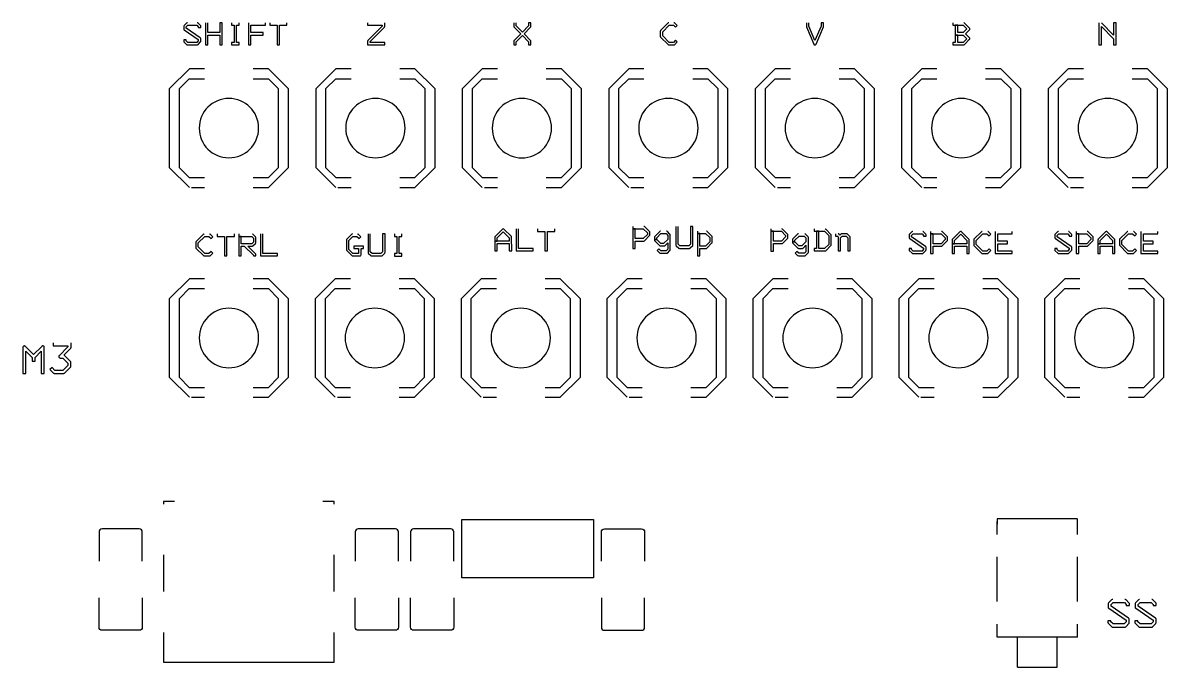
# Model space of a CAD drawing. Extents: x -0.05 to 4.6, y -0.5 to 2.47.
# Drawn here: x -0.04 to 2.238, y -0.5 to 0.783 of the extents above; entities that cross this region are included whole.
import ezdxf

# ---------------------------------------------------------------- set-up
doc = ezdxf.new("R2010")
doc.units = 0
doc.layers.add('gto', color=1, linetype='CONTINUOUS')

msp = doc.modelspace()

# ---------------------------------------------------------------- linework, layer by layer
at = {"layer": 'gto', "color": 1}
for points in [[(0.28796, 0.78322), (0.287, 0.78306), (0.28626, 0.78262), (0.28136, 0.77772), (0.28084, 0.77694), (0.28068, 0.77602), (0.28068, 0.77122), (0.28074, 0.770639), (0.28092, 0.77012), (0.28124, 0.76964), (0.28166, 0.76922), (0.30956, 0.75022), (0.30956, 0.74772), (0.30636, 0.74422), (0.28868, 0.74422), (0.28528, 0.74762), (0.28528, 0.74912), (0.28046, 0.74912), (0.28052, 0.74612), (0.28064, 0.74568), (0.28118, 0.7449), (0.28644, 0.7397), (0.28682, 0.739479), (0.28766, 0.73932), (0.30782, 0.73936), (0.30872, 0.73982), (0.30916, 0.74022), (0.31398, 0.74562), (0.31432, 0.7464), (0.31436, 0.75152), (0.3143, 0.75212), (0.3141, 0.75266), (0.31376, 0.75312), (0.31328, 0.75352), (0.28546, 0.77252), (0.28546, 0.77512), (0.28886, 0.77852), (0.30646, 0.77852), (0.30956, 0.77532), (0.30956, 0.77372), (0.31448, 0.77372), (0.31448, 0.77632), (0.3143, 0.77718), (0.31376, 0.77802), (0.30916, 0.78262), (0.3084, 0.78306), (0.30746, 0.78322)], [(0.32356, 0.78322), (0.32356, 0.739419), (0.328459, 0.739419), (0.328459, 0.75892), (0.35256, 0.75892), (0.35256, 0.739419), (0.35738, 0.739419), (0.35738, 0.78322), (0.35256, 0.78322), (0.35256, 0.76382), (0.328459, 0.76382), (0.328459, 0.78322)], [(0.375959, 0.78322), (0.375959, 0.77842), (0.38086, 0.77842), (0.38086, 0.74422), (0.375959, 0.74422), (0.375959, 0.73932), (0.39056, 0.73932), (0.39056, 0.74422), (0.38568, 0.74422), (0.38568, 0.77842), (0.39056, 0.77842), (0.39056, 0.78322)], [(0.40926, 0.78322), (0.40926, 0.739419), (0.414159, 0.739419), (0.414159, 0.75892), (0.43836, 0.75892), (0.43836, 0.76382), (0.414159, 0.76382), (0.414159, 0.77842), (0.44318, 0.77842), (0.44318, 0.78322)], [(0.45198, 0.78322), (0.45198, 0.77842), (0.46646, 0.77842), (0.46646, 0.739419), (0.47136, 0.739419), (0.47136, 0.77842), (0.48606, 0.77842), (0.48606, 0.78322)], [(0.64666, 0.78322), (0.64666, 0.77842), (0.67578, 0.77842), (0.67578, 0.776919), (0.64706, 0.74804), (0.64684, 0.74766), (0.64666, 0.74682), (0.64666, 0.739419), (0.68068, 0.739419), (0.68068, 0.74432), (0.65146, 0.74432), (0.65146, 0.745819), (0.68018, 0.77468), (0.6804, 0.77508), (0.68056, 0.77602), (0.68056, 0.78322)], [(0.93778, 0.78322), (0.93782, 0.77566), (0.93816, 0.77482), (0.93846, 0.774419), (0.95136, 0.76132), (0.93846, 0.748319), (0.93794, 0.74754), (0.93778, 0.74662), (0.93778, 0.73952), (0.94256, 0.73952), (0.94256, 0.74562), (0.954659, 0.75802), (0.966979, 0.74562), (0.966979, 0.73952), (0.97176, 0.73952), (0.97172, 0.747099), (0.9716, 0.74754), (0.97106, 0.748319), (0.95818, 0.76142), (0.97106, 0.774419), (0.9716, 0.77524), (0.97176, 0.77612), (0.97176, 0.78322), (0.966979, 0.78322), (0.966979, 0.77712), (0.95476, 0.76482), (0.94256, 0.77712), (0.94256, 0.78322)], [(1.24606, 0.78322), (1.24514, 0.78306), (1.24436, 0.78262), (1.22976, 0.76802), (1.22932, 0.7673), (1.22916, 0.76642), (1.22916, 0.75632), (1.22934, 0.75538), (1.22956, 0.75498), (1.24488, 0.73986), (1.24572, 0.73946), (1.25636, 0.739419), (1.2573, 0.73958), (1.2577, 0.7398), (1.26296, 0.74522), (1.25948, 0.74862), (1.25528, 0.74422), (1.24716, 0.74422), (1.23396, 0.75732), (1.23396, 0.76542), (1.24706, 0.77852), (1.25536, 0.77852), (1.25956, 0.774419), (1.26296, 0.77782), (1.25796, 0.78272), (1.25732, 0.78308), (1.25636, 0.78322)], [(1.52006, 0.78322), (1.52006, 0.77512), (1.53466, 0.740819), (1.53508, 0.74016), (1.5356, 0.73968), (1.53622, 0.7394), (1.53698, 0.73932), (1.5377, 0.7394), (1.53832, 0.73968), (1.5388, 0.74016), (1.53916, 0.740819), (1.55406, 0.7753), (1.55416, 0.7758), (1.55416, 0.78322), (1.54936, 0.78322), (1.54936, 0.77642), (1.53698, 0.74792), (1.52488, 0.77652), (1.52488, 0.78322)], [(1.811459, 0.78322), (1.811459, 0.77852), (1.83226, 0.77852), (1.83956, 0.77102), (1.83206, 0.76382), (1.82118, 0.76382), (1.82118, 0.77852), (1.81636, 0.77852), (1.81636, 0.75892), (1.83216, 0.75892), (1.83956, 0.75172), (1.83206, 0.74422), (1.82118, 0.74422), (1.82118, 0.75892), (1.81636, 0.75892), (1.81636, 0.74422), (1.811459, 0.74422), (1.811459, 0.739419), (1.8336, 0.73946), (1.834019, 0.73958), (1.83476, 0.74012), (1.84488, 0.75048), (1.8451, 0.75092), (1.84528, 0.751919), (1.8451, 0.75276), (1.84456, 0.75352), (1.836459, 0.76142), (1.84488, 0.76958), (1.8451, 0.77002), (1.84528, 0.77102), (1.84512, 0.771919), (1.84466, 0.77262), (1.83506, 0.78262), (1.83416, 0.78306), (1.83328, 0.78322)], [(2.10238, 0.78322), (2.10238, 0.73952), (2.10726, 0.73952), (2.10726, 0.77612), (2.13166, 0.75152), (2.13166, 0.73952), (2.13646, 0.73952), (2.13646, 0.78322), (2.13166, 0.78322), (2.13166, 0.75882), (2.10726, 0.78322)], [(0.252318, 0.514382), (0.252318, 0.652282), (0.291718, 0.691582)], [(0.321948, 0.691582), (0.291718, 0.691582)], [(0.449218, 0.691582), (0.418888, 0.691582)], [(0.449218, 0.691582), (0.488518, 0.652282), (0.488518, 0.494782), (0.449218, 0.455382)], [(0.543909, 0.514382), (0.543909, 0.652282), (0.58331, 0.691582)], [(0.613539, 0.691582), (0.58331, 0.691582)], [(0.74081, 0.691582), (0.710479, 0.691582)], [(0.74081, 0.691582), (0.780109, 0.652283), (0.780109, 0.494782), (0.74081, 0.455382)], [(0.8355, 0.514382), (0.8355, 0.652282), (0.8749, 0.691582)], [(0.905131, 0.691582), (0.8749, 0.691582)], [(1.032402, 0.691582), (1.00207, 0.691582)], [(1.032402, 0.691582), (1.0717, 0.652283), (1.0717, 0.494782), (1.0324, 0.455382)], [(1.127092, 0.514382), (1.127092, 0.652282), (1.166493, 0.691582)], [(1.196723, 0.691582), (1.166493, 0.691582)], [(1.323994, 0.691582), (1.293662, 0.691582)], [(1.323994, 0.691582), (1.363292, 0.652283), (1.363292, 0.494782), (1.323993, 0.455382)], [(1.418683, 0.514382), (1.418683, 0.652282), (1.458083, 0.691582)], [(1.488314, 0.691582), (1.458083, 0.691582)], [(1.615583, 0.691582), (1.585253, 0.691582)], [(1.615583, 0.691582), (1.654884, 0.652282), (1.654884, 0.494782), (1.615583, 0.455382)], [(1.710275, 0.514382), (1.710275, 0.652282), (1.749675, 0.691582)], [(1.779906, 0.691582), (1.749675, 0.691582)], [(1.907175, 0.691582), (1.876845, 0.691582)], [(1.907175, 0.691582), (1.946476, 0.652282), (1.946476, 0.494782), (1.907175, 0.455382)], [(2.001867, 0.514381), (2.001867, 0.652281), (2.041268, 0.691582)], [(2.071498, 0.691582), (2.041268, 0.691582)], [(2.198768, 0.691582), (2.168436, 0.691582)], [(2.198768, 0.691582), (2.238067, 0.652282), (2.238067, 0.494782), (2.198766, 0.455382)], [(0.271993, 0.494741), (0.271993, 0.652223), (0.291678, 0.671907)], [(0.291678, 0.671907), (0.321949, 0.671907)], [(0.418887, 0.671907), (0.44916, 0.671907)], [(0.44916, 0.671907), (0.468843, 0.652223), (0.468843, 0.494741), (0.44916, 0.475057)], [(0.563585, 0.494742), (0.563584, 0.652223), (0.58327, 0.671908)], [(0.58327, 0.671908), (0.61354, 0.671907)], [(0.710479, 0.671908), (0.740751, 0.671907)], [(0.740751, 0.671907), (0.760434, 0.652223), (0.760435, 0.494742), (0.740751, 0.475057)], [(0.855176, 0.494742), (0.855176, 0.652223), (0.874861, 0.671908)], [(0.874861, 0.671908), (0.905131, 0.671907)], [(1.00207, 0.671908), (1.032341, 0.671907)], [(1.032341, 0.671907), (1.052025, 0.652223), (1.052026, 0.494742), (1.032341, 0.475057)], [(1.146768, 0.494742), (1.146768, 0.652223), (1.166453, 0.671908)], [(1.166453, 0.671908), (1.196723, 0.671907)], [(1.293662, 0.671908), (1.323933, 0.671907)], [(1.323933, 0.671907), (1.343617, 0.652223), (1.343618, 0.494742), (1.323933, 0.475057)], [(1.438359, 0.494741), (1.438359, 0.652223), (1.458042, 0.671907)], [(1.458042, 0.671907), (1.488315, 0.671907)], [(1.585253, 0.671907), (1.615524, 0.671907)], [(1.615524, 0.671907), (1.635208, 0.652223), (1.635208, 0.494741), (1.615524, 0.475057)], [(1.729951, 0.494741), (1.729949, 0.652222), (1.749634, 0.671907)], [(1.749634, 0.671907), (1.779906, 0.671906)], [(1.876844, 0.671907), (1.907115, 0.671906)], [(1.907115, 0.671906), (1.926799, 0.652222), (1.9268, 0.494741), (1.907115, 0.475056)], [(2.021543, 0.494741), (2.021541, 0.652222), (2.041226, 0.671907)], [(2.041226, 0.671907), (2.071498, 0.671906)], [(2.168436, 0.671907), (2.198707, 0.671906)], [(2.198707, 0.671906), (2.218391, 0.652222), (2.218392, 0.494741), (2.198707, 0.475056)], [(0.291718, 0.455382), (0.252318, 0.494682), (0.252318, 0.514382)], [(0.58331, 0.455382), (0.543909, 0.494682), (0.543909, 0.514382)], [(0.8749, 0.455382), (0.8355, 0.494682), (0.8355, 0.514382)], [(1.166493, 0.455382), (1.127092, 0.494682), (1.127092, 0.514382)], [(1.458083, 0.455382), (1.418683, 0.494682), (1.418683, 0.514382)], [(1.749675, 0.455382), (1.710275, 0.494682), (1.710275, 0.514382)], [(2.041268, 0.455382), (2.001867, 0.494681), (2.001867, 0.514381)], [(0.291678, 0.475057), (0.271993, 0.494741)], [(0.58327, 0.475058), (0.563585, 0.494742)], [(0.874861, 0.475058), (0.855176, 0.494742)], [(1.166453, 0.475058), (1.146768, 0.494742)], [(1.458042, 0.475057), (1.438359, 0.494741)], [(1.749634, 0.475057), (1.729951, 0.494741)], [(2.041226, 0.475057), (2.021543, 0.494741)], [(0.291678, 0.475057), (0.321949, 0.475057)], [(0.418887, 0.475057), (0.44916, 0.475057)], [(0.58327, 0.475058), (0.61354, 0.475057)], [(0.710479, 0.475058), (0.740751, 0.475057)], [(0.874861, 0.475058), (0.905131, 0.475057)], [(1.00207, 0.475058), (1.032341, 0.475057)], [(1.166453, 0.475058), (1.196723, 0.475057)], [(1.293662, 0.475058), (1.323933, 0.475057)], [(1.458042, 0.475057), (1.488315, 0.475057)], [(1.585253, 0.475057), (1.615524, 0.475057)], [(1.749634, 0.475057), (1.779906, 0.475056)], [(1.876844, 0.475057), (1.907115, 0.475056)], [(2.041226, 0.475057), (2.071498, 0.475056)], [(2.168436, 0.475057), (2.198707, 0.475056)], [(0.295918, 0.455382), (0.321948, 0.455382)], [(0.418888, 0.455382), (0.449218, 0.455382)], [(0.58751, 0.455382), (0.61354, 0.455382)], [(0.710479, 0.455382), (0.74081, 0.455382)], [(0.879101, 0.455382), (0.905131, 0.455382)], [(1.002071, 0.455382), (1.0324, 0.455382)], [(1.170693, 0.455382), (1.196723, 0.455382)], [(1.293662, 0.455382), (1.323993, 0.455382)], [(1.462283, 0.455382), (1.488314, 0.455382)], [(1.585253, 0.455382), (1.615583, 0.455382)], [(1.753876, 0.455382), (1.779906, 0.455382)], [(1.876845, 0.455382), (1.907175, 0.455382)], [(2.045468, 0.455382), (2.071498, 0.455382)], [(2.168437, 0.455382), (2.198766, 0.455382)], [(0.91626, 0.3728), (0.91536, 0.37264), (0.91498, 0.37242), (0.90026, 0.3576), (0.89974, 0.35686), (0.899599, 0.35644), (0.89956, 0.3485), (0.90436, 0.3485), (0.90436, 0.355), (0.91636, 0.3671), (0.92856, 0.3549), (0.92856, 0.3485), (0.89956, 0.3485), (0.89956, 0.329), (0.90426, 0.329), (0.90426, 0.3436), (0.92856, 0.3436), (0.92856, 0.329), (0.93336, 0.329), (0.933319, 0.3564), (0.93322, 0.35684), (0.93276, 0.3576), (0.91768, 0.37242), (0.91726, 0.37264)], [(0.94246, 0.3728), (0.94246, 0.329), (0.97626, 0.329), (0.97626, 0.3338), (0.94726, 0.3338), (0.94726, 0.3728)], [(0.98506, 0.3728), (0.98506, 0.368), (0.999659, 0.368), (0.999659, 0.329), (1.00446, 0.329), (1.00446, 0.368), (1.01916, 0.368), (1.01916, 0.3728)], [(1.1743, 0.377819), (1.1743, 0.37302), (1.19538, 0.37302), (1.20358, 0.36502), (1.20358, 0.36182), (1.19528, 0.35342), (1.1793, 0.35342), (1.1793, 0.37302), (1.1743, 0.37302), (1.1743, 0.33382), (1.1793, 0.33382), (1.1793, 0.348519), (1.1967, 0.34856), (1.19754, 0.34902), (1.20796, 0.35954), (1.20826, 0.3604), (1.20828, 0.366019), (1.20812, 0.36686), (1.2076, 0.36762), (1.19766, 0.37742), (1.19726, 0.37764), (1.19628, 0.377819)], [(1.22948, 0.36822), (1.22846, 0.36806), (1.22808, 0.367879), (1.21818, 0.357819), (1.2176, 0.35706), (1.21738, 0.35622), (1.21738, 0.35182), (1.2222, 0.35182), (1.2222, 0.35522), (1.23048, 0.36342), (1.2406, 0.36342), (1.24408, 0.36002), (1.24408, 0.35192), (1.23588, 0.34382), (1.2302, 0.34382), (1.2222, 0.35182), (1.21738, 0.35182), (1.21744, 0.3503), (1.21784, 0.34944), (1.22796, 0.3394), (1.22836, 0.33918), (1.2293, 0.33902), (1.2374, 0.33906), (1.23786, 0.33918), (1.23826, 0.3394), (1.24408, 0.34522), (1.24408, 0.33222), (1.241, 0.329219), (1.2301, 0.329219), (1.22618, 0.33312), (1.22278, 0.32982), (1.22738, 0.32512), (1.22822, 0.32458), (1.22908, 0.32442), (1.2425, 0.32446), (1.24296, 0.32458), (1.24336, 0.324799), (1.2485, 0.32998), (1.24872, 0.330379), (1.2489, 0.33132), (1.2489, 0.361019), (1.24872, 0.36196), (1.2485, 0.36232), (1.24328, 0.36762), (1.24252, 0.36806), (1.24158, 0.36822)], [(1.2602, 0.377819), (1.26024, 0.34062), (1.26036, 0.34018), (1.26088, 0.33942), (1.26596, 0.3344), (1.26636, 0.33418), (1.26728, 0.33402), (1.28758, 0.33406), (1.28848, 0.33446), (1.288899, 0.33482), (1.2938, 0.34004), (1.294019, 0.34042), (1.29418, 0.34132), (1.29418, 0.377819), (1.289379, 0.377819), (1.289379, 0.34222), (1.28608, 0.33882), (1.26828, 0.33882), (1.26488, 0.34222), (1.26488, 0.377819)], [(1.30318, 0.36822), (1.30318, 0.36392), (1.31918, 0.36392), (1.3277, 0.35582), (1.3277, 0.34702), (1.319379, 0.33872), (1.30798, 0.33872), (1.30798, 0.36392), (1.30318, 0.36392), (1.30318, 0.31932), (1.30798, 0.31932), (1.30798, 0.33402), (1.32092, 0.33406), (1.321339, 0.33418), (1.32208, 0.33472), (1.332, 0.34478), (1.33222, 0.34518), (1.33238, 0.34612), (1.33234, 0.357299), (1.33222, 0.35774), (1.33168, 0.358519), (1.32162, 0.36804), (1.32112, 0.3682)], [(1.4493, 0.372819), (1.4493, 0.36802), (1.47038, 0.36802), (1.47858, 0.36002), (1.47858, 0.35682), (1.47028, 0.34842), (1.4543, 0.34842), (1.4543, 0.36802), (1.4493, 0.36802), (1.4493, 0.32882), (1.4543, 0.32882), (1.4543, 0.343519), (1.471699, 0.34356), (1.47254, 0.34402), (1.48296, 0.35454), (1.48326, 0.3554), (1.48328, 0.361019), (1.48312, 0.36186), (1.4826, 0.36262), (1.47266, 0.37242), (1.47226, 0.37264), (1.471279, 0.372819)], [(1.53528, 0.372819), (1.53528, 0.36802), (1.55608, 0.36802), (1.564379, 0.35962), (1.564379, 0.34202), (1.55608, 0.33382), (1.5451, 0.33382), (1.5451, 0.36802), (1.5402, 0.36802), (1.5402, 0.33372), (1.53528, 0.33372), (1.53528, 0.32892), (1.55754, 0.32896), (1.55838, 0.32936), (1.56874, 0.33968), (1.569139, 0.34058), (1.569139, 0.3611), (1.56874, 0.36194), (1.558779, 0.37202), (1.55804, 0.37262), (1.5572, 0.372819)], [(1.731819, 0.36774), (1.7309, 0.36758), (1.73012, 0.36714), (1.72522, 0.362239), (1.7247, 0.36146), (1.72456, 0.361019), (1.72452, 0.35574), (1.7246, 0.35516), (1.7248, 0.35464), (1.72514, 0.354159), (1.72562, 0.35374), (1.75342, 0.334739), (1.75342, 0.332239), (1.75022, 0.32874), (1.73252, 0.32874), (1.72912, 0.33214), (1.72912, 0.33364), (1.724319, 0.33364), (1.72436, 0.33066), (1.72472, 0.329799), (1.7303, 0.324219), (1.73114, 0.32388), (1.75122, 0.32384), (1.75168, 0.3239), (1.75258, 0.32434), (1.75762, 0.329739), (1.75808, 0.33054), (1.75822, 0.33134), (1.75822, 0.33604), (1.75816, 0.33664), (1.75798, 0.33718), (1.75766, 0.33764), (1.75722, 0.33804), (1.729319, 0.35704), (1.729319, 0.35964), (1.73282, 0.36304), (1.75042, 0.36304), (1.75342, 0.35984), (1.75342, 0.35824), (1.75842, 0.35824), (1.75838, 0.36128), (1.75798, 0.36212), (1.7527, 0.3674), (1.75184, 0.3677)], [(1.76722, 0.36774), (1.76722, 0.362939), (1.78822, 0.362939), (1.79642, 0.35494), (1.79642, 0.35184), (1.78812, 0.34344), (1.77212, 0.34344), (1.77212, 0.362939), (1.76722, 0.362939), (1.76722, 0.32384), (1.77212, 0.32384), (1.77212, 0.33854), (1.78962, 0.338579), (1.79042, 0.33898), (1.80084, 0.34956), (1.80118, 0.35042), (1.80118, 0.35648), (1.80078, 0.35728), (1.79082, 0.36714), (1.79012, 0.36758), (1.78922, 0.36774)], [(1.82702, 0.36774), (1.82654, 0.3677), (1.82574, 0.36734), (1.81102, 0.35254), (1.8105, 0.35178), (1.81036, 0.35138), (1.81032, 0.34344), (1.81512, 0.34344), (1.81512, 0.34994), (1.82712, 0.36204), (1.839319, 0.34984), (1.839319, 0.34344), (1.81032, 0.34344), (1.81032, 0.32394), (1.81502, 0.32394), (1.81502, 0.33854), (1.839319, 0.33854), (1.839319, 0.32394), (1.84412, 0.32394), (1.844079, 0.35132), (1.84398, 0.35176), (1.84352, 0.35254), (1.82882, 0.36704), (1.82802, 0.36756), (1.82754, 0.3677)], [(1.87012, 0.36774), (1.869199, 0.36758), (1.86842, 0.36714), (1.85356, 0.35222), (1.85326, 0.35142), (1.85326, 0.34036), (1.85362, 0.3395), (1.86852, 0.324739), (1.86934, 0.32414), (1.86978, 0.32398), (1.8809, 0.32398), (1.881759, 0.32432), (1.88702, 0.329739), (1.88352, 0.33314), (1.879319, 0.32874), (1.87122, 0.32874), (1.85802, 0.34184), (1.85802, 0.34994), (1.87112, 0.36304), (1.87942, 0.36304), (1.88362, 0.35894), (1.88702, 0.36234), (1.88174, 0.36746), (1.88094, 0.3677)], [(1.89602, 0.36784), (1.89602, 0.32394), (1.92992, 0.32394), (1.92992, 0.32874), (1.90092, 0.32874), (1.90092, 0.34344), (1.92012, 0.34344), (1.92012, 0.34834), (1.90092, 0.34834), (1.90092, 0.362939), (1.92992, 0.362939), (1.92992, 0.36784)], [(2.021819, 0.36774), (2.0209, 0.36758), (2.02012, 0.36714), (2.01522, 0.362239), (2.0147, 0.36146), (2.01456, 0.361019), (2.01452, 0.35574), (2.0146, 0.35516), (2.0148, 0.35464), (2.01514, 0.354159), (2.01562, 0.35374), (2.04342, 0.334739), (2.04342, 0.332239), (2.04022, 0.32874), (2.02252, 0.32874), (2.01912, 0.33214), (2.01912, 0.33364), (2.014319, 0.33364), (2.01436, 0.33066), (2.01472, 0.329799), (2.0203, 0.324219), (2.02114, 0.32388), (2.04122, 0.32384), (2.04168, 0.3239), (2.04258, 0.32434), (2.04762, 0.329739), (2.04808, 0.33054), (2.04822, 0.33134), (2.04822, 0.33604), (2.04816, 0.33664), (2.04798, 0.33718), (2.04766, 0.33764), (2.04722, 0.33804), (2.019319, 0.35704), (2.019319, 0.35964), (2.02282, 0.36304), (2.04042, 0.36304), (2.04342, 0.35984), (2.04342, 0.35824), (2.04842, 0.35824), (2.04838, 0.36128), (2.04798, 0.36212), (2.0427, 0.3674), (2.04184, 0.3677)], [(2.05722, 0.36774), (2.05722, 0.362939), (2.07822, 0.362939), (2.08642, 0.35494), (2.08642, 0.35184), (2.07812, 0.34344), (2.06212, 0.34344), (2.06212, 0.362939), (2.05722, 0.362939), (2.05722, 0.32384), (2.06212, 0.32384), (2.06212, 0.33854), (2.07962, 0.338579), (2.08042, 0.33898), (2.09084, 0.34956), (2.09118, 0.35042), (2.09118, 0.35648), (2.09078, 0.35728), (2.08082, 0.36714), (2.08012, 0.36758), (2.07922, 0.36774)], [(2.11702, 0.36774), (2.11654, 0.3677), (2.11574, 0.36734), (2.10102, 0.35254), (2.1005, 0.35178), (2.10036, 0.35138), (2.10032, 0.34344), (2.10512, 0.34344), (2.10512, 0.34994), (2.11712, 0.36204), (2.12932, 0.34984), (2.12932, 0.34344), (2.10032, 0.34344), (2.10032, 0.32394), (2.10502, 0.32394), (2.10502, 0.33854), (2.12932, 0.33854), (2.12932, 0.32394), (2.13412, 0.32394), (2.13408, 0.35132), (2.13398, 0.35176), (2.13352, 0.35254), (2.11882, 0.36704), (2.11802, 0.36756), (2.11754, 0.3677)], [(2.16012, 0.36774), (2.1592, 0.36758), (2.15842, 0.36714), (2.14356, 0.35222), (2.14326, 0.35142), (2.14326, 0.34036), (2.14362, 0.3395), (2.15852, 0.324739), (2.15934, 0.32414), (2.15978, 0.32398), (2.1709, 0.32398), (2.17176, 0.32432), (2.17702, 0.329739), (2.17352, 0.33314), (2.16932, 0.32874), (2.16122, 0.32874), (2.14802, 0.34184), (2.14802, 0.34994), (2.16112, 0.36304), (2.16942, 0.36304), (2.17362, 0.35894), (2.17702, 0.36234), (2.17174, 0.36746), (2.17094, 0.3677)], [(2.18602, 0.36784), (2.18602, 0.32394), (2.21992, 0.32394), (2.21992, 0.32874), (2.19092, 0.32874), (2.19092, 0.34344), (2.21012, 0.34344), (2.21012, 0.34834), (2.19092, 0.34834), (2.19092, 0.362939), (2.21992, 0.362939), (2.21992, 0.36784)], [(0.32152, 0.36274), (0.32058, 0.36258), (0.31982, 0.36214), (0.3049, 0.34722), (0.30468, 0.34684), (0.30452, 0.34594), (0.30456, 0.33536), (0.30496, 0.3345), (0.320319, 0.31938), (0.32118, 0.31898), (0.332239, 0.31898), (0.33314, 0.31932), (0.33842, 0.324739), (0.33492, 0.32814), (0.33072, 0.32374), (0.32252, 0.32374), (0.30932, 0.33684), (0.30932, 0.34494), (0.32252, 0.35804), (0.33082, 0.35804), (0.33502, 0.35394), (0.33842, 0.35734), (0.33342, 0.362239), (0.33274, 0.36262), (0.331719, 0.36274)], [(0.34722, 0.36274), (0.34722, 0.357939), (0.361719, 0.357939), (0.361719, 0.31894), (0.36662, 0.31894), (0.36662, 0.357939), (0.38132, 0.357939), (0.38132, 0.36274)], [(0.39012, 0.36274), (0.39012, 0.357939), (0.41592, 0.357939), (0.41932, 0.35454), (0.41932, 0.34674), (0.416019, 0.34334), (0.39492, 0.34334), (0.39492, 0.357939), (0.39012, 0.357939), (0.39012, 0.31894), (0.39492, 0.31894), (0.39492, 0.33854), (0.40112, 0.33854), (0.41932, 0.32034), (0.41932, 0.31894), (0.42412, 0.31894), (0.42406, 0.32182), (0.42392, 0.32226), (0.42332, 0.32304), (0.40802, 0.33854), (0.4175, 0.338579), (0.41834, 0.33892), (0.42342, 0.34404), (0.42394, 0.34482), (0.42408, 0.34526), (0.42408, 0.356019), (0.42372, 0.35686), (0.42342, 0.357239), (0.41816, 0.36234), (0.41736, 0.3627)], [(0.43322, 0.36274), (0.43322, 0.31894), (0.46702, 0.31894), (0.46702, 0.32374), (0.43812, 0.32374), (0.43812, 0.36274)], [(0.61646, 0.36274), (0.61544, 0.36258), (0.61506, 0.3624), (0.60516, 0.35264), (0.60472, 0.35182), (0.60456, 0.35074), (0.6046, 0.33046), (0.60496, 0.3296), (0.61486, 0.31974), (0.61558, 0.31928), (0.61656, 0.31914), (0.63148, 0.31918), (0.63238, 0.31952), (0.63308, 0.32024), (0.63342, 0.32104), (0.63346, 0.33354), (0.63846, 0.33354), (0.63846, 0.33844), (0.61906, 0.33844), (0.61906, 0.33354), (0.62866, 0.33354), (0.62866, 0.32394), (0.61746, 0.32394), (0.60936, 0.33194), (0.60936, 0.34984), (0.61746, 0.35804), (0.62536, 0.35804), (0.62946, 0.35394), (0.63286, 0.357239), (0.62806, 0.36214), (0.62732, 0.36258), (0.62626, 0.36274)], [(0.64736, 0.36274), (0.6474, 0.32566), (0.6477, 0.324799), (0.64796, 0.32444), (0.65266, 0.31974), (0.65348, 0.31922), (0.65436, 0.31904), (0.6747, 0.31908), (0.67556, 0.31948), (0.68066, 0.324739), (0.68112, 0.325439), (0.68126, 0.32634), (0.68126, 0.36274), (0.67646, 0.36274), (0.67646, 0.327239), (0.67316, 0.32384), (0.65546, 0.32384), (0.65196, 0.32714), (0.65196, 0.36274)], [(0.69986, 0.36274), (0.69986, 0.357939), (0.704659, 0.357939), (0.704659, 0.32374), (0.69986, 0.32374), (0.69986, 0.31884), (0.71446, 0.31884), (0.71446, 0.32374), (0.70956, 0.32374), (0.70956, 0.357939), (0.71446, 0.357939), (0.71446, 0.36274)], [(1.50448, 0.36322), (1.50346, 0.36306), (1.50308, 0.362879), (1.49318, 0.352819), (1.4926, 0.35206), (1.49238, 0.35122), (1.49238, 0.34682), (1.4972, 0.34682), (1.4972, 0.35022), (1.50548, 0.35842), (1.5156, 0.35842), (1.519079, 0.35502), (1.519079, 0.34692), (1.51088, 0.33882), (1.5052, 0.33882), (1.4972, 0.34682), (1.49238, 0.34682), (1.49244, 0.3453), (1.49284, 0.34444), (1.50296, 0.3344), (1.50336, 0.33418), (1.5043, 0.33402), (1.5124, 0.33406), (1.51286, 0.33418), (1.51326, 0.3344), (1.519079, 0.34022), (1.519079, 0.32722), (1.516, 0.324219), (1.5051, 0.324219), (1.50118, 0.32812), (1.49778, 0.32482), (1.50238, 0.32012), (1.50322, 0.31958), (1.504079, 0.31942), (1.5175, 0.31946), (1.51796, 0.31958), (1.51836, 0.3198), (1.5235, 0.32498), (1.52372, 0.325379), (1.523899, 0.32632), (1.523899, 0.356019), (1.52372, 0.35696), (1.5235, 0.35732), (1.51828, 0.36262), (1.51752, 0.36306), (1.516579, 0.36322)], [(1.57818, 0.36312), (1.57818, 0.35842), (1.58208, 0.35842), (1.58358, 0.35682), (1.58318, 0.35582), (1.58318, 0.32902), (1.58798, 0.32902), (1.58798, 0.35482), (1.591399, 0.35842), (1.599379, 0.35842), (1.60278, 0.35512), (1.60278, 0.32912), (1.60738, 0.32912), (1.60734, 0.3565), (1.60722, 0.35694), (1.60668, 0.35772), (1.60198, 0.3624), (1.60124, 0.36286), (1.60038, 0.36302), (1.59038, 0.36302), (1.58954, 0.36284), (1.588779, 0.36232), (1.5868, 0.36042), (1.58446, 0.36272), (1.584079, 0.362939), (1.58318, 0.36312)], [(0.252317, 0.096384), (0.252317, 0.234284), (0.291718, 0.273584)], [(0.321948, 0.273584), (0.291718, 0.273584)], [(0.449218, 0.273584), (0.418887, 0.273584)], [(0.449218, 0.273584), (0.488517, 0.234284), (0.488517, 0.076784), (0.449218, 0.037384)], [(0.542757, 0.096384), (0.542757, 0.234284), (0.582156, 0.273584)], [(0.612386, 0.273584), (0.582156, 0.273584)], [(0.739657, 0.273584), (0.709326, 0.273584)], [(0.739657, 0.273584), (0.778957, 0.234284), (0.778957, 0.076784), (0.739656, 0.037384)], [(0.833197, 0.096384), (0.833197, 0.234284), (0.872596, 0.273584)], [(0.902826, 0.273584), (0.872596, 0.273584)], [(1.030097, 0.273584), (0.999767, 0.273584)], [(1.030097, 0.273584), (1.069396, 0.234284), (1.069396, 0.076784), (1.030096, 0.037384)], [(1.123636, 0.096384), (1.123636, 0.234284), (1.163036, 0.273584)], [(1.193266, 0.273584), (1.163036, 0.273584)], [(1.320537, 0.273584), (1.290207, 0.273584)], [(1.320537, 0.273584), (1.359836, 0.234284), (1.359836, 0.076784), (1.320536, 0.037384)], [(1.414076, 0.096384), (1.414076, 0.234284), (1.453476, 0.273584)], [(1.483706, 0.273584), (1.453476, 0.273584)], [(1.610976, 0.273584), (1.580646, 0.273584)], [(1.610976, 0.273584), (1.650276, 0.234284), (1.650276, 0.076784), (1.610976, 0.037384)], [(1.704511, 0.096384), (1.704511, 0.234284), (1.743912, 0.273584)], [(1.774142, 0.273584), (1.743912, 0.273584)], [(1.901412, 0.273584), (1.871081, 0.273584)], [(1.901412, 0.273584), (1.940711, 0.234284), (1.940711, 0.076784), (1.901412, 0.037384)], [(1.994947, 0.096383), (1.994947, 0.234283), (2.034346, 0.273584)], [(2.064576, 0.273584), (2.034346, 0.273584)], [(2.191846, 0.273584), (2.161516, 0.273584)], [(2.191846, 0.273584), (2.231147, 0.234284), (2.231147, 0.076784), (2.191845, 0.037384)], [(0.271993, 0.076743), (0.271993, 0.234225), (0.291676, 0.253909)], [(0.291676, 0.253909), (0.321948, 0.253909)], [(0.418886, 0.253909), (0.449158, 0.253909)], [(0.449158, 0.253909), (0.468842, 0.234225), (0.468842, 0.076743), (0.449158, 0.057059)], [(0.562433, 0.076744), (0.562431, 0.234225), (0.582116, 0.25391)], [(0.582116, 0.25391), (0.612388, 0.253909)], [(0.709326, 0.25391), (0.739597, 0.253909)], [(0.739597, 0.253909), (0.759281, 0.234225), (0.759282, 0.076744), (0.739597, 0.057059)], [(0.852872, 0.076744), (0.852871, 0.234225), (0.872556, 0.25391)], [(0.872556, 0.25391), (0.902827, 0.253909)], [(0.999767, 0.25391), (1.030037, 0.253909)], [(1.030037, 0.253909), (1.049722, 0.234225), (1.049722, 0.076744), (1.030037, 0.057059)], [(1.143312, 0.076744), (1.143311, 0.234225), (1.162996, 0.25391)], [(1.162996, 0.25391), (1.193267, 0.253909)], [(1.290207, 0.25391), (1.320477, 0.253909)], [(1.320477, 0.253909), (1.340162, 0.234225), (1.340163, 0.076744), (1.320477, 0.057059)], [(1.433751, 0.076743), (1.433751, 0.234225), (1.453436, 0.253909)], [(1.453436, 0.253909), (1.483707, 0.253909)], [(1.580645, 0.253909), (1.610918, 0.253909)], [(1.610918, 0.253909), (1.630601, 0.234225), (1.630601, 0.076743), (1.610918, 0.057059)], [(1.724187, 0.076743), (1.724185, 0.234224), (1.74387, 0.253909)], [(1.74387, 0.253909), (1.774142, 0.253908)], [(1.87108, 0.253909), (1.901351, 0.253908)], [(1.901351, 0.253908), (1.921035, 0.234224), (1.921036, 0.076743), (1.901351, 0.057058)], [(2.014621, 0.076743), (2.01462, 0.234224), (2.034305, 0.253909)], [(2.034305, 0.253909), (2.064576, 0.253908)], [(2.161516, 0.253909), (2.191786, 0.253908)], [(2.191786, 0.253908), (2.211471, 0.234224), (2.211471, 0.076743), (2.191786, 0.057058)], [(-0.03664, 0.13974), (-0.03716, 0.13966), (-0.03774, 0.13944), (-0.03858, 0.13896), (-0.03916, 0.13834), (-0.03952, 0.13756), (-0.03964, 0.13664), (-0.03964, 0.08494), (-0.03364, 0.08494), (-0.03364, 0.12944), (-0.02134, 0.11704), (-0.02134, 0.10944), (-0.01524, 0.10944), (-0.01524, 0.11704), (-0.00304, 0.12964), (-0.00304, 0.08494), (0.00296, 0.08494), (0.00296, 0.13684), (0.002839, 0.1378), (0.00248, 0.13862), (0.0019, 0.13926), (0.00106, 0.13974), (-0.00066, 0.1397), (-0.00122, 0.13954), (-0.0017, 0.1393), (-0.00214, 0.13894), (-0.01844, 0.12264), (-0.03504, 0.13918), (-0.03556, 0.1395), (-0.0361, 0.13968)], [(0.02046, 0.14604), (0.02046, 0.14004), (0.05016, 0.14004), (0.05016, 0.13794), (0.03246, 0.12028), (0.03218, 0.11976), (0.03202, 0.11922), (0.03196, 0.11864), (0.03202, 0.118059), (0.03218, 0.11752), (0.03246, 0.117), (0.03332, 0.11614), (0.03384, 0.11586), (0.03438, 0.1157), (0.03496, 0.11564), (0.03966, 0.11564), (0.05006, 0.10514), (0.05006, 0.10094), (0.04016, 0.091039), (0.02416, 0.091039), (0.01846, 0.09674), (0.01426, 0.09254), (0.02132, 0.08554), (0.02184, 0.08526), (0.02238, 0.0851), (0.02296, 0.08504), (0.04136, 0.08504), (0.04194, 0.0851), (0.04248, 0.08526), (0.043, 0.08554), (0.05556, 0.0981), (0.055839, 0.09862), (0.056, 0.09916), (0.05606, 0.09974), (0.05606, 0.10644), (0.056, 0.10702), (0.055839, 0.10756), (0.05556, 0.10808), (0.04296, 0.12074), (0.04246, 0.12114), (0.04196, 0.12134), (0.05566, 0.1351), (0.05594, 0.13562), (0.0561, 0.13616), (0.05616, 0.13674), (0.05616, 0.14604)], [(0.291718, 0.037384), (0.252317, 0.076684), (0.252317, 0.096384)], [(0.582156, 0.037384), (0.542757, 0.076684), (0.542757, 0.096384)], [(0.872596, 0.037384), (0.833197, 0.076684), (0.833197, 0.096384)], [(1.163036, 0.037384), (1.123636, 0.076684), (1.123636, 0.096384)], [(1.453476, 0.037384), (1.414076, 0.076684), (1.414076, 0.096384)], [(1.743912, 0.037384), (1.704511, 0.076684), (1.704511, 0.096384)], [(2.034346, 0.037384), (1.994947, 0.076683), (1.994947, 0.096383)], [(0.291676, 0.057059), (0.271993, 0.076743)], [(0.582116, 0.05706), (0.562433, 0.076744)], [(0.872556, 0.05706), (0.852872, 0.076744)], [(1.162996, 0.05706), (1.143312, 0.076744)], [(1.453436, 0.057059), (1.433751, 0.076743)], [(1.74387, 0.057059), (1.724187, 0.076743)], [(2.034305, 0.057059), (2.014621, 0.076743)], [(0.291676, 0.057059), (0.321948, 0.057059)], [(0.418886, 0.057059), (0.449158, 0.057059)], [(0.582116, 0.05706), (0.612388, 0.057059)], [(0.709326, 0.05706), (0.739597, 0.057059)], [(0.872556, 0.05706), (0.902827, 0.057059)], [(0.999767, 0.05706), (1.030037, 0.057059)], [(1.162996, 0.05706), (1.193267, 0.057059)], [(1.290207, 0.05706), (1.320477, 0.057059)], [(1.453436, 0.057059), (1.483707, 0.057059)], [(1.580645, 0.057059), (1.610918, 0.057059)], [(1.74387, 0.057059), (1.774142, 0.057058)], [(1.87108, 0.057059), (1.901351, 0.057058)], [(2.034305, 0.057059), (2.064576, 0.057058)], [(2.161516, 0.057059), (2.191786, 0.057058)], [(0.295918, 0.037384), (0.321948, 0.037384)], [(0.418887, 0.037384), (0.449218, 0.037384)], [(0.586358, 0.037384), (0.612388, 0.037384)], [(0.709326, 0.037384), (0.739656, 0.037384)], [(0.876797, 0.037384), (0.902827, 0.037384)], [(0.999767, 0.037384), (1.030096, 0.037384)], [(1.167236, 0.037384), (1.193266, 0.037384)], [(1.290207, 0.037384), (1.320536, 0.037384)], [(1.457676, 0.037384), (1.483706, 0.037384)], [(1.580646, 0.037384), (1.610976, 0.037384)], [(1.748112, 0.037384), (1.774142, 0.037384)], [(1.871081, 0.037384), (1.901412, 0.037384)], [(2.038546, 0.037384), (2.064576, 0.037384)], [(2.161516, 0.037384), (2.191845, 0.037384)], [(0.262107, -0.169989), (0.239989, -0.169989)], [(0.239989, -0.169989), (0.239989, -0.175275)], [(0.579989, -0.175275), (0.579989, -0.169989), (0.557671, -0.169989)], [(2.05956, -0.204912), (1.89956, -0.204912), (1.89956, -0.215508)], [(2.05956, -0.235568), (2.05956, -0.204991)], [(0.192006, -0.224641), (0.117973, -0.224641)], [(0.702006, -0.224641), (0.627973, -0.224641)], [(0.812006, -0.224638), (0.737973, -0.224638)], [(1.095942, -0.321853), (0.834036, -0.321853), (0.834036, -0.205996), (1.095942, -0.205996), (1.095942, -0.321853)], [(1.117973, -0.224638), (1.192006, -0.224638)], [(1.89956, -0.235568), (1.89956, -0.209991)], [(0.111974, -0.230641), (0.111974, -0.289105)], [(0.198005, -0.289105), (0.198005, -0.230641)], [(0.621974, -0.230641), (0.621974, -0.289105)], [(0.708005, -0.289105), (0.708005, -0.230641)], [(0.731974, -0.230638), (0.731974, -0.289103)], [(0.818005, -0.289103), (0.818005, -0.230638)], [(1.111974, -0.289103), (1.111974, -0.230638)], [(1.198005, -0.230638), (1.198005, -0.289103)], [(0.239989, -0.276153), (0.239989, -0.349688)], [(0.579989, -0.349688), (0.579989, -0.276153)], [(1.89956, -0.369426), (1.89956, -0.280554)], [(2.05956, -0.369426), (2.05956, -0.280554)], [(0.111974, -0.420499), (0.111974, -0.362035)], [(0.198005, -0.362035), (0.198005, -0.420499)], [(0.621974, -0.420499), (0.621974, -0.362035)], [(0.708005, -0.362035), (0.708005, -0.420499)], [(0.731974, -0.420496), (0.731974, -0.362032)], [(0.818005, -0.362032), (0.818005, -0.420496)], [(1.111974, -0.362032), (1.111974, -0.420496)], [(1.198005, -0.420496), (1.198005, -0.362032)], [(2.12976, -0.36526), (2.12858, -0.36546), (2.12766, -0.36606), (2.12156, -0.37216), (2.12088, -0.37314), (2.12072, -0.37368), (2.12066, -0.37426), (2.12066, -0.38026), (2.12074, -0.381019), (2.12098, -0.38168), (2.1214, -0.38228), (2.12196, -0.38276), (2.15676, -0.40656), (2.15676, -0.40966), (2.15276, -0.41406), (2.13066, -0.41406), (2.12636, -0.40986), (2.12636, -0.40796), (2.12036, -0.40796), (2.12036, -0.41106), (2.12042, -0.41164), (2.12058, -0.41218), (2.12126, -0.41316), (2.12736, -0.41926), (2.12784, -0.41966), (2.12834, -0.41994), (2.12888, -0.4201), (2.12946, -0.42016), (2.15406, -0.42016), (2.15462, -0.4201), (2.15572, -0.41954), (2.15626, -0.41906), (2.16196, -0.41286), (2.16232, -0.41236), (2.16272, -0.41136), (2.16276, -0.40496), (2.16268, -0.4042), (2.16244, -0.40354), (2.16204, -0.40296), (2.16146, -0.40246), (2.12666, -0.37866), (2.12666, -0.37546), (2.13096, -0.37116), (2.15296, -0.37116), (2.15676, -0.37516), (2.15676, -0.37716), (2.16296, -0.37716), (2.16296, -0.37396), (2.1629, -0.37338), (2.16274, -0.37284), (2.16246, -0.37234), (2.16206, -0.37186), (2.15626, -0.36606), (2.15584, -0.36572), (2.15534, -0.36546), (2.15416, -0.36526)], [(2.18336, -0.36526), (2.18218, -0.36546), (2.18126, -0.36606), (2.17516, -0.37216), (2.17448, -0.37314), (2.17432, -0.37368), (2.17426, -0.37426), (2.17426, -0.38026), (2.17434, -0.381019), (2.17458, -0.38168), (2.175, -0.38228), (2.17556, -0.38276), (2.21036, -0.40656), (2.21036, -0.40966), (2.20636, -0.41406), (2.18426, -0.41406), (2.17996, -0.40986), (2.17996, -0.40796), (2.17396, -0.40796), (2.17396, -0.41106), (2.17402, -0.41164), (2.17418, -0.41218), (2.17486, -0.41316), (2.18096, -0.41926), (2.18144, -0.41966), (2.18194, -0.41994), (2.18248, -0.4201), (2.18306, -0.42016), (2.20766, -0.42016), (2.20822, -0.4201), (2.20932, -0.41954), (2.20986, -0.41906), (2.21556, -0.41286), (2.21592, -0.41236), (2.21632, -0.41136), (2.21636, -0.40496), (2.21628, -0.4042), (2.21604, -0.40354), (2.21564, -0.40296), (2.21506, -0.40246), (2.18026, -0.37866), (2.18026, -0.37546), (2.18456, -0.37116), (2.20656, -0.37116), (2.21036, -0.37516), (2.21036, -0.37716), (2.21656, -0.37716), (2.21656, -0.37396), (2.2165, -0.37338), (2.21634, -0.37284), (2.21606, -0.37234), (2.21566, -0.37186), (2.20986, -0.36606), (2.20944, -0.36572), (2.20894, -0.36546), (2.20776, -0.36526)], [(0.192006, -0.426499), (0.117973, -0.426499)], [(0.239989, -0.43088), (0.239989, -0.489989), (0.579989, -0.489989), (0.579989, -0.43088)], [(0.702006, -0.426499), (0.627973, -0.426499)], [(0.812006, -0.426496), (0.737973, -0.426496)], [(1.117973, -0.426496), (1.192006, -0.426496)], [(1.89956, -0.439991), (1.89956, -0.414412)], [(2.05956, -0.439991), (2.05956, -0.414412)], [(2.05956, -0.439991), (1.89956, -0.439991)], [(1.94019, -0.499991), (1.94019, -0.439991)], [(2.01893, -0.499991), (2.01893, -0.439991)], [(1.94019, -0.499991), (2.01893, -0.499991)]]:
    msp.add_lwpolyline(points, dxfattribs=at)
for points in [[(0.4296, 0.57357), (0.4296, 0.57357), (0.4296, 0.57357, 1), (0.31136, 0.57357), (0.31136, 0.57357), (0.31136, 0.57357, 1), (0.4296, 0.57357), (0.4296, 0.57357)], [(0.7212, 0.57357), (0.7212, 0.57357), (0.7212, 0.57357, 1), (0.60296, 0.57357), (0.60296, 0.57357), (0.60296, 0.57357, 1), (0.7212, 0.57357), (0.7212, 0.57357)], [(1.01279, 0.57355), (1.01279, 0.57355), (1.01279, 0.57355, 1), (0.89455, 0.57355), (0.89455, 0.57355), (0.89455, 0.57355, 1), (1.01279, 0.57355), (1.01279, 0.57355)], [(1.30438, 0.57356), (1.30438, 0.57356), (1.30438, 0.57356, 1), (1.18614, 0.57356), (1.18614, 0.57356), (1.18614, 0.57356, 1), (1.30438, 0.57356), (1.30438, 0.57356)], [(1.59597, 0.57356), (1.59597, 0.57356), (1.59597, 0.57356, 1), (1.47773, 0.57356), (1.47773, 0.57356), (1.47773, 0.57356, 1), (1.59597, 0.57356), (1.59597, 0.57356)], [(1.88756, 0.57356), (1.88756, 0.57356), (1.88756, 0.57356, 1), (1.76932, 0.57356), (1.76932, 0.57356), (1.76932, 0.57356, 1), (1.88756, 0.57356), (1.88756, 0.57356)], [(2.17915, 0.57356), (2.17915, 0.57356), (2.17915, 0.57356, 1), (2.06091, 0.57356), (2.06091, 0.57356), (2.06091, 0.57356, 1), (2.17915, 0.57356), (2.17915, 0.57356)], [(0.42961, 0.15556), (0.42961, 0.15556), (0.42961, 0.15556, 1), (0.31137, 0.15556), (0.31137, 0.15556), (0.31137, 0.15556, 1), (0.42961, 0.15556), (0.42961, 0.15556)], [(0.72004, 0.15556), (0.72004, 0.15556), (0.72004, 0.15556, 1), (0.6018, 0.15556), (0.6018, 0.15556), (0.6018, 0.15556, 1), (0.72004, 0.15556), (0.72004, 0.15556)], [(1.01048, 0.15556), (1.01048, 0.15556), (1.01048, 0.15556, 1), (0.89224, 0.15556), (0.89224, 0.15556), (0.89224, 0.15556, 1), (1.01048, 0.15556), (1.01048, 0.15556)], [(1.30092, 0.15556), (1.30092, 0.15556), (1.30092, 0.15556, 1), (1.18268, 0.15556), (1.18268, 0.15556), (1.18268, 0.15556, 1), (1.30092, 0.15556), (1.30092, 0.15556)], [(1.59136, 0.15556), (1.59136, 0.15556), (1.59136, 0.15556, 1), (1.47312, 0.15556), (1.47312, 0.15556), (1.47312, 0.15556, 1), (1.59136, 0.15556), (1.59136, 0.15556)], [(1.88179, 0.15556), (1.88179, 0.15556), (1.88179, 0.15556, 1), (1.76355, 0.15556), (1.76355, 0.15556), (1.76355, 0.15556, 1), (1.88179, 0.15556), (1.88179, 0.15556)], [(2.17223, 0.15556), (2.17223, 0.15556), (2.17223, 0.15556, 1), (2.05399, 0.15556), (2.05399, 0.15556), (2.05399, 0.15556, 1), (2.17223, 0.15556), (2.17223, 0.15556)], [(0.117974, -0.224642), (0.117974, -0.224642), (0.117974, -0.224642, 0.414214), (0.111974, -0.230642), (0.111974, -0.230642)], [(0.198006, -0.230642), (0.198006, -0.230642), (0.198006, -0.230642, 0.414214), (0.192006, -0.224642), (0.192006, -0.224642)], [(0.627974, -0.224642), (0.627974, -0.224642), (0.627974, -0.224642, 0.414214), (0.621974, -0.230642), (0.621974, -0.230642)], [(0.708006, -0.230642), (0.708006, -0.230642), (0.708006, -0.230642, 0.414214), (0.702006, -0.224642), (0.702006, -0.224642)], [(0.737974, -0.224639), (0.737974, -0.224639), (0.737974, -0.224639, 0.414214), (0.731974, -0.230639), (0.731974, -0.230639)], [(0.818006, -0.230639), (0.818006, -0.230639), (0.818006, -0.230639, 0.414214), (0.812006, -0.224639), (0.812006, -0.224639)], [(1.111974, -0.230639), (1.111974, -0.230639), (1.111974, -0.230639, -0.414214), (1.117974, -0.224639), (1.117974, -0.224639)], [(1.192006, -0.224639), (1.192006, -0.224639), (1.192006, -0.224639, -0.414214), (1.198006, -0.230639), (1.198006, -0.230639)], [(0.117974, -0.4265), (0.117974, -0.4265), (0.117974, -0.4265, -0.414214), (0.111974, -0.4205), (0.111974, -0.4205)], [(0.198006, -0.4205), (0.198006, -0.4205), (0.198006, -0.4205, -0.414214), (0.192006, -0.4265), (0.192006, -0.4265)], [(0.627974, -0.4265), (0.627974, -0.4265), (0.627974, -0.4265, -0.414214), (0.621974, -0.4205), (0.621974, -0.4205)], [(0.708006, -0.4205), (0.708006, -0.4205), (0.708006, -0.4205, -0.414214), (0.702006, -0.4265), (0.702006, -0.4265)], [(0.737974, -0.426497), (0.737974, -0.426497), (0.737974, -0.426497, -0.414214), (0.731974, -0.420497), (0.731974, -0.420497)], [(0.818006, -0.420497), (0.818006, -0.420497), (0.818006, -0.420497, -0.414214), (0.812006, -0.426497), (0.812006, -0.426497)], [(1.111974, -0.420497), (1.111974, -0.420497), (1.111974, -0.420497, 0.414214), (1.117974, -0.426497), (1.117974, -0.426497)], [(1.192006, -0.426497), (1.192006, -0.426497), (1.192006, -0.426497, 0.414214), (1.198006, -0.420497), (1.198006, -0.420497)]]:
    msp.add_lwpolyline(points, format="xyb", dxfattribs=at)

doc.saveas('drawing.dxf')
